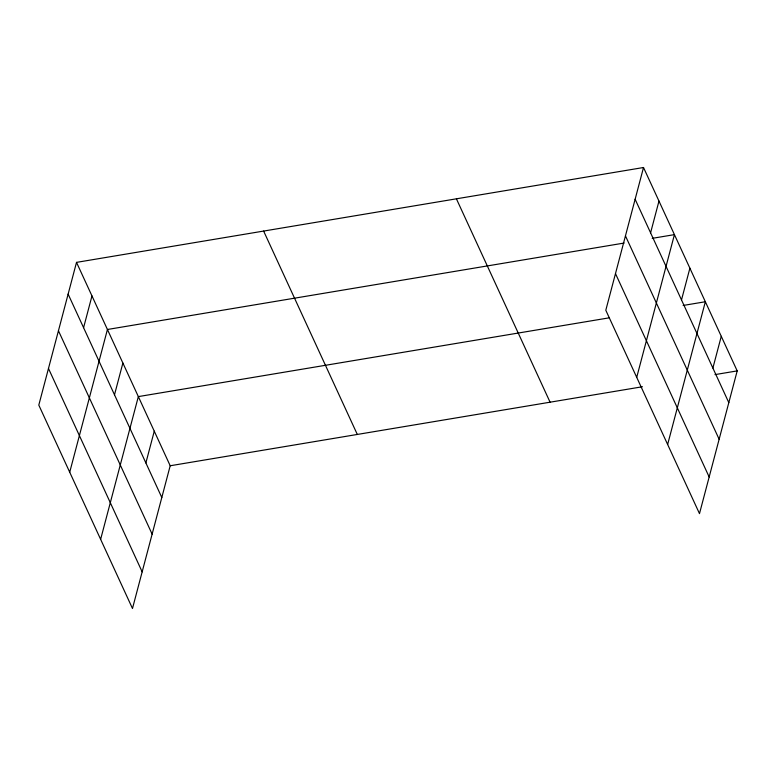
<?xml version="1.0" encoding="UTF-8"?>
<svg xmlns="http://www.w3.org/2000/svg" width="776" height="776" viewBox="0 0 776 776"><rect width="100%" height="100%" fill="white"/><g stroke="black" fill="none" stroke-linecap="round" stroke-linejoin="round"><path stroke-width="1.16" d="M76.514 262.375L38.8 405.101L132.483 608.491L170.196 465.755L76.514 262.375L643.517 167.509L737.2 370.899L699.486 513.625L605.804 310.245L643.517 167.509M83.585 327.676L91.966 295.937M69.714 472.225L107.427 329.49L624.147 243.043M114.499 394.8L122.88 363.052M100.628 539.339L138.341 396.604L609.451 317.791M145.878 462.933L154.269 431.184M650.589 232.819L658.979 201.071M636.718 377.359L674.431 234.633L652.209 238.348M681.503 299.934L689.893 268.186M667.641 444.473L705.345 301.748L683.132 305.463M712.882 368.066L721.273 336.318M170.196 465.755L642.47 386.739M714.977 374.614L737.2 370.899M635.127 199.257L728.809 402.637M625.456 235.885L719.139 439.264M615.484 273.618L709.167 476.998M456.404 198.821L550.087 402.201M263.627 231.073L357.309 434.453M68.123 294.123L161.806 497.503M58.442 330.751L152.125 534.13M48.481 368.484L142.163 571.863"/></g></svg>
